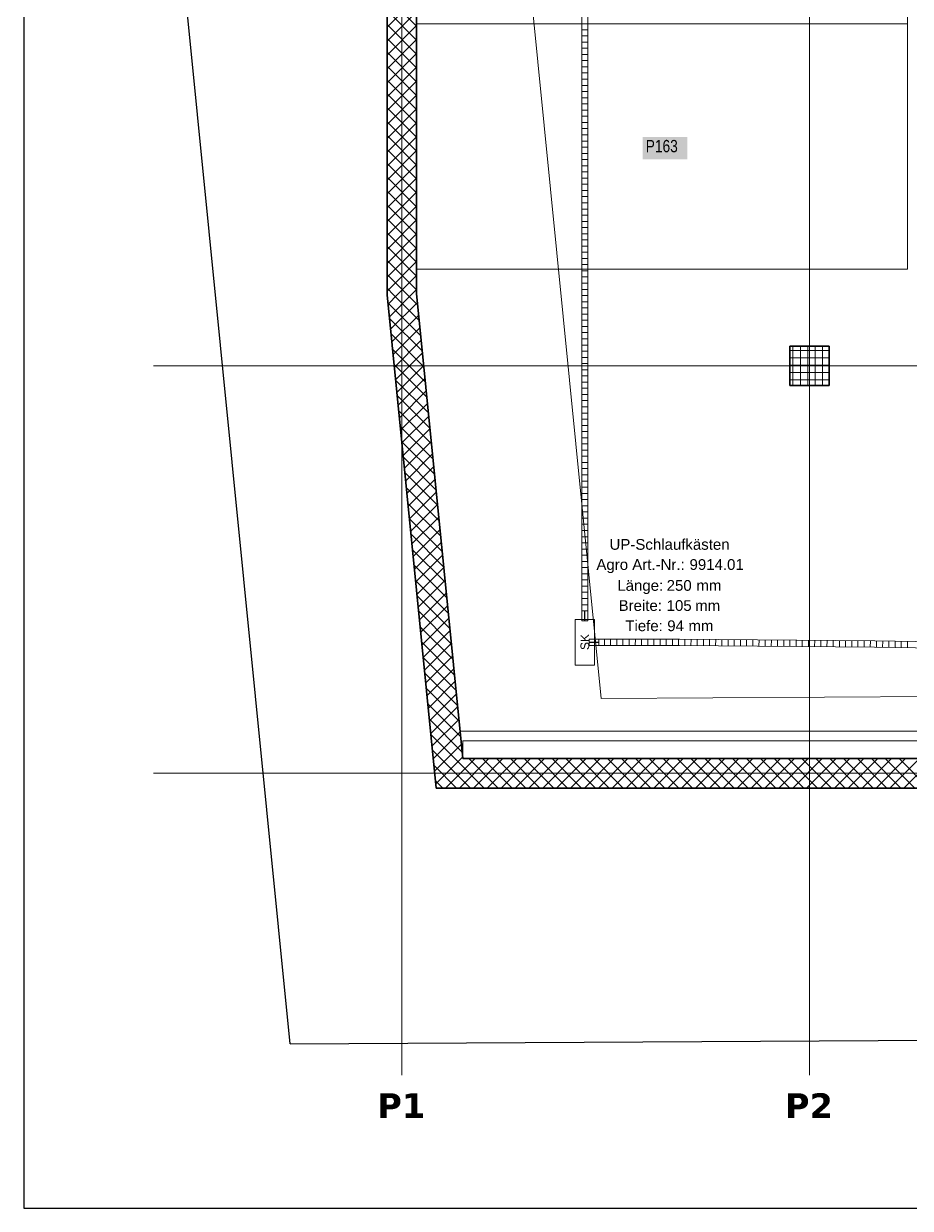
# Model space of a CAD drawing. Extents: x -882 to 613, y -179 to 366.
# Drawn here: x -882.4 to -701.8, y -174.5 to 66.9 of the extents above; entities that cross this region are included whole.
import ezdxf
from ezdxf.lldxf.tags import DXFTag

# ---------------------------------------------------------------- set-up
doc = ezdxf.new("R2010")
doc.units = 0
doc.layers.get('0').update_dxf_attribs({"lineweight": 13})
for name, color, linetype, lineweight, true_color in [('A-DETL-____-OTLN', 5, 'Continuous', 9, 0x0000ff), ('C-PROP-LINE-OTLN', 7, '_Grundgrenze_', 25, 0x800000), ('EL01_WAN_Röhre Decke', 1, 'Continuous', 13, 0xff0000), ('EL01_WAN_Röhre Decke Typ', 1, 'Continuous', 13, 0xff0000), ('EL01_WAN_Schlaufkasten', 1, 'Continuous', 13, 0xff0000), ('S-GRID-____-IDEN', 7, 'Continuous', 9, 0x5555aa)]:
    doc.layers.add(name, color=color, linetype=linetype, lineweight=lineweight, true_color=true_color)
for name, color, linetype, lineweight in [('A-FLOR-____-OTLN', 7, 'Continuous', 9), ('A-WALL-____-MCUT', 7, 'Continuous', 35), ('A-WALL-____-PATT', 7, 'Continuous', 35), ('C-PRKG-____-IDEN', 7, 'Continuous', 5), ('C-PRKG-____-OTLN', 7, 'Continuous', 9), ('S-COLS-____-MCUT', 7, 'Continuous', 35), ('S-COLS-____-OTLN', 7, 'Continuous', 9), ('S-GRID-____-OTLN', 7, 'Continuous', 5)]:
    doc.layers.add(name, color=color, linetype=linetype, lineweight=lineweight)
doc.styles.get("Standard").update_dxf_attribs({"font": 'arial.ttf'})
tags = doc.linetypes.add('_Grundgrenze_', pattern=[0.45, 0.2, -0.05, 0.05, -0.05, 0.05, -0.05]).pattern_tags.tags
tags[14:15] = [DXFTag(74, 4), DXFTag(75, 0), DXFTag(340, '0'), DXFTag(46, 1.0), DXFTag(50, 0.0), DXFTag(44, 0.0), DXFTag(45, 0.0)]
tags[12:13] = [DXFTag(74, 4), DXFTag(75, 0), DXFTag(340, '0'), DXFTag(46, 1.0), DXFTag(50, 0.0), DXFTag(44, 0.0), DXFTag(45, 0.0)]
tags[10:11] = [DXFTag(74, 4), DXFTag(75, 0), DXFTag(340, '0'), DXFTag(46, 1.0), DXFTag(50, 0.0), DXFTag(44, 0.0), DXFTag(45, 0.0)]
tags[8:9] = [DXFTag(74, 4), DXFTag(75, 0), DXFTag(340, '0'), DXFTag(46, 1.0), DXFTag(50, 0.0), DXFTag(44, 0.0), DXFTag(45, 0.0)]
tags[6:7] = [DXFTag(74, 4), DXFTag(75, 0), DXFTag(340, '0'), DXFTag(46, 1.0), DXFTag(50, 0.0), DXFTag(44, 0.0), DXFTag(45, 0.0)]
tags[4:5] = [DXFTag(74, 4), DXFTag(75, 0), DXFTag(340, '0'), DXFTag(46, 1.0), DXFTag(50, 0.0), DXFTag(44, 0.0), DXFTag(45, 0.0)]
tags = doc.linetypes.add('_Rasterlinie_', pattern=[0.375, 0.2, -0.05, 0.075, -0.05]).pattern_tags.tags
tags[10:11] = [DXFTag(74, 4), DXFTag(75, 0), DXFTag(340, '0'), DXFTag(46, 1.0), DXFTag(50, 0.0), DXFTag(44, 0.0), DXFTag(45, 0.0)]
tags[8:9] = [DXFTag(74, 4), DXFTag(75, 0), DXFTag(340, '0'), DXFTag(46, 1.0), DXFTag(50, 0.0), DXFTag(44, 0.0), DXFTag(45, 0.0)]
tags[6:7] = [DXFTag(74, 4), DXFTag(75, 0), DXFTag(340, '0'), DXFTag(46, 1.0), DXFTag(50, 0.0), DXFTag(44, 0.0), DXFTag(45, 0.0)]
tags[4:5] = [DXFTag(74, 4), DXFTag(75, 0), DXFTag(340, '0'), DXFTag(46, 1.0), DXFTag(50, 0.0), DXFTag(44, 0.0), DXFTag(45, 0.0)]
tags = doc.linetypes.add('_Strichliert - Fein_', pattern=[0.15, 0.1, -0.05]).pattern_tags.tags
tags[6:7] = [DXFTag(74, 4), DXFTag(75, 0), DXFTag(340, '0'), DXFTag(46, 1.0), DXFTag(50, 0.0), DXFTag(44, 0.0), DXFTag(45, 0.0)]
tags[4:5] = [DXFTag(74, 4), DXFTag(75, 0), DXFTag(340, '0'), DXFTag(46, 1.0), DXFTag(50, 0.0), DXFTag(44, 0.0), DXFTag(45, 0.0)]
tags = doc.linetypes.add('Gestrichelt', pattern=[0.1, 0.05, -0.05]).pattern_tags.tags
tags[6:7] = [DXFTag(74, 4), DXFTag(75, 0), DXFTag(340, '0'), DXFTag(46, 1.0), DXFTag(50, 0.0), DXFTag(44, 0.0), DXFTag(45, 0.0)]
tags[4:5] = [DXFTag(74, 4), DXFTag(75, 0), DXFTag(340, '0'), DXFTag(46, 1.0), DXFTag(50, 0.0), DXFTag(44, 0.0), DXFTag(45, 0.0)]
tags = doc.linetypes.add('STRICHPUNKT2', pattern=[12.7, 6.35, -3.175, 0, -3.175]).pattern_tags.tags
tags[10:11] = [DXFTag(74, 4), DXFTag(75, 0), DXFTag(340, '0'), DXFTag(46, 0.0), DXFTag(50, 0.0), DXFTag(44, 0.0), DXFTag(45, 0.0)]
tags[8:9] = [DXFTag(74, 4), DXFTag(75, 0), DXFTag(340, '0'), DXFTag(46, 0.0), DXFTag(50, 0.0), DXFTag(44, 0.0), DXFTag(45, 0.0)]
tags[6:7] = [DXFTag(74, 4), DXFTag(75, 0), DXFTag(340, '0'), DXFTag(46, 0.0), DXFTag(50, 0.0), DXFTag(44, 0.0), DXFTag(45, 0.0)]
tags[4:5] = [DXFTag(74, 4), DXFTag(75, 0), DXFTag(340, '0'), DXFTag(46, 0.0), DXFTag(50, 0.0), DXFTag(44, 0.0), DXFTag(45, 0.0)]

# ---------------------------------------------------------------- blocks, each defined once
blk = doc.blocks.new('Referenz-A0UJ2JE1XE', base_point=(-855.98, -164.75))
at = {"layer": 'A-DETL-____-OTLN', "color": 0, "linetype": '_Strichliert - Fein_', "ltscale": 0.13}
for p, q in [((-807.13, 354.65), (-764.79, -70.6)), ((-764.79, -70.6), (368.1, -64.24))]:
    blk.add_line(p, q, dxfattribs=at)
at = {"layer": 'A-DETL-____-OTLN', "color": 0, "linetype": 'Gestrichelt', "ltscale": 0.13}
blk.add_line((-656.37, -77.24), (-793.5, -77.24), dxfattribs=at)
at = {"layer": 'A-FLOR-____-OTLN', "color": 0, "linetype": 'Continuous', "ltscale": 0.13}
for p, q in [((-792.94, -82.84), (-792.94, -79.25)), ((-792.94, -79.25), (-656.37, -79.25))]:
    blk.add_line(p, q, dxfattribs=at)
at = {"layer": 'A-WALL-____-MCUT', "color": 0, "linetype": 'Continuous', "ltscale": 0.35}
for p, q in [((-808.37, 354.65), (-808.37, 11.61)), ((-802.37, 11.9), (-802.37, 354.65)), ((-808.37, 11.61), (-798.37, -88.84)), ((-792.94, -82.84), (-802.37, 11.9)), ((-655.77, -82.84), (-792.94, -82.84)), ((-798.37, -88.84), (368.1, -88.84))]:
    blk.add_line(p, q, dxfattribs=at)
at = {"layer": 'A-WALL-____-PATT', "color": 0, "linetype": 'Continuous', "lineweight": 9, "ltscale": 0.13}
for p, q in [((-802.37, 66.37), (-808.37, 72.37)), ((-808.37, 66.15), (-802.37, 72.15)), ((-802.37, 63.54), (-808.37, 69.54)), ((-808.37, 63.32), (-802.37, 69.32)), ((-802.37, 60.71), (-808.37, 66.71)), ((-808.37, 60.49), (-802.37, 66.49)), ((-802.37, 57.88), (-808.37, 63.88)), ((-808.37, 57.66), (-802.37, 63.66)), ((-802.37, 55.06), (-808.37, 61.06)), ((-808.37, 54.83), (-802.37, 60.83)), ((-802.37, 52.23), (-808.37, 58.23)), ((-808.37, 52), (-802.37, 58)), ((-802.37, 49.4), (-808.37, 55.4)), ((-808.37, 49.18), (-802.37, 55.18)), ((-802.37, 46.57), (-808.37, 52.57)), ((-808.37, 46.35), (-802.37, 52.35)), ((-802.37, 43.74), (-808.37, 49.74)), ((-808.37, 43.52), (-802.37, 49.52)), ((-802.37, 40.91), (-808.37, 46.91)), ((-808.37, 40.69), (-802.37, 46.69)), ((-802.37, 38.09), (-808.37, 44.09)), ((-808.37, 37.86), (-802.37, 43.86)), ((-802.37, 35.26), (-808.37, 41.26)), ((-808.37, 35.03), (-802.37, 41.03)), ((-802.37, 32.43), (-808.37, 38.43)), ((-808.37, 32.21), (-802.37, 38.21)), ((-802.37, 29.6), (-808.37, 35.6)), ((-808.37, 29.38), (-802.37, 35.38)), ((-802.37, 26.77), (-808.37, 32.77)), ((-808.37, 26.55), (-802.37, 32.55)), ((-802.37, 23.94), (-808.37, 29.94)), ((-808.37, 23.72), (-802.37, 29.72)), ((-802.37, 21.11), (-808.37, 27.11)), ((-808.37, 20.89), (-802.37, 26.89)), ((-802.37, 18.29), (-808.37, 24.29)), ((-808.37, 18.06), (-802.37, 24.06)), ((-802.37, 15.46), (-808.37, 21.46)), ((-808.37, 15.24), (-802.37, 21.24)), ((-802.37, 12.63), (-808.37, 18.63)), ((-808.37, 12.41), (-802.37, 18.41)), ((-804.37, 11.8), (-808.37, 15.8)), ((-806.24, 11.71), (-802.37, 15.58)), ((-807.07, 11.67), (-808.37, 12.97)), ((-803.26, 11.86), (-802.37, 12.75)), ((-801.51, 3.29), (-808.21, 9.98)), ((-808.19, 9.76), (-806.24, 11.71)), ((-807.93, 7.19), (-803.26, 11.86)), ((-807.67, 4.62), (-802.19, 10.1)), ((-801.83, 6.43), (-807.07, 11.67)), ((-802.14, 9.57), (-804.37, 11.8)), ((-807.42, 2.04), (-801.93, 7.53)), ((-801.2, 0.14), (-807.9, 6.84)), ((-807.16, -0.53), (-801.68, 4.96)), ((-800.89, -3), (-807.58, 3.7)), ((-800.57, -6.14), (-807.27, 0.56)), ((-806.91, -3.1), (-801.42, 2.38)), ((-806.65, -5.67), (-801.17, -0.19)), ((-800.26, -9.28), (-806.96, -2.58)), ((-806.39, -8.24), (-800.91, -2.76)), ((-799.95, -12.42), (-806.65, -5.72)), ((-806.14, -10.82), (-800.65, -5.33)), ((-799.64, -15.56), (-806.33, -8.86)), ((-805.88, -13.39), (-800.4, -7.91)), ((-799.32, -18.7), (-806.02, -12.01)), ((-805.63, -15.96), (-800.14, -10.48)), ((-805.37, -18.53), (-799.89, -13.05)), ((-799.01, -21.84), (-805.71, -15.15)), ((-805.11, -21.11), (-799.63, -15.62)), ((-798.7, -24.98), (-805.39, -18.29)), ((-804.86, -23.68), (-799.37, -18.19)), ((-798.39, -28.13), (-805.08, -21.43)), ((-804.6, -26.25), (-799.12, -20.77)), ((-804.35, -28.82), (-798.86, -23.34)), ((-798.07, -31.27), (-804.77, -24.57)), ((-804.09, -31.4), (-798.61, -25.91)), ((-797.76, -34.41), (-804.46, -27.71)), ((-803.83, -33.97), (-798.35, -28.48)), ((-797.45, -37.55), (-804.14, -30.85)), ((-803.58, -36.54), (-798.09, -31.06)), ((-803.32, -39.11), (-797.84, -33.63)), ((-797.13, -40.69), (-803.83, -33.99)), ((-803.06, -41.68), (-797.58, -36.2)), ((-796.82, -43.83), (-803.52, -37.14)), ((-796.51, -46.97), (-803.2, -40.28)), ((-802.81, -44.26), (-797.32, -38.77)), ((-796.2, -50.11), (-802.89, -43.42)), ((-802.55, -46.83), (-797.07, -41.35)), ((-802.3, -49.4), (-796.81, -43.92)), ((-795.88, -53.26), (-802.58, -46.56)), ((-802.04, -51.97), (-796.56, -46.49)), ((-795.57, -56.4), (-802.27, -49.7)), ((-801.78, -54.55), (-796.3, -49.06)), ((-795.26, -59.54), (-801.95, -52.84)), ((-801.53, -57.12), (-796.04, -51.63)), ((-801.27, -59.69), (-795.79, -54.21)), ((-794.94, -62.68), (-801.64, -55.98)), ((-801.02, -62.26), (-795.53, -56.78)), ((-794.63, -65.82), (-801.33, -59.12)), ((-800.76, -64.84), (-795.28, -59.35)), ((-794.32, -68.96), (-801.02, -62.26)), ((-800.5, -67.41), (-795.02, -61.92)), ((-800.25, -69.98), (-794.76, -64.5)), ((-794.01, -72.1), (-800.7, -65.41)), ((-799.99, -72.55), (-794.51, -67.07)), ((-793.69, -75.24), (-800.39, -68.55)), ((-799.74, -75.12), (-794.25, -69.64)), ((-793.38, -78.38), (-800.08, -71.69)), ((-799.48, -77.7), (-794, -72.21)), ((-799.22, -80.27), (-793.74, -74.79)), ((-793.07, -81.53), (-799.76, -74.83)), ((-794.59, -82.84), (-799.45, -77.97)), ((-798.96, -82.84), (-793.48, -77.36)), ((-797.42, -82.84), (-799.14, -81.11)), ((-796.13, -82.84), (-793.23, -79.93)), ((-798.97, -82.84), (-798.96, -82.84)), ((-794.24, -88.84), (-798.83, -84.25)), ((-798.71, -85.41), (-796.13, -82.84)), ((-798.45, -87.99), (-793.3, -82.84)), ((-791.42, -88.84), (-797.42, -82.84)), ((-796.48, -88.84), (-790.48, -82.84)), ((-788.59, -88.84), (-794.59, -82.84)), ((-793.65, -88.84), (-787.65, -82.84)), ((-793.3, -82.84), (-792.97, -82.5)), ((-785.76, -88.84), (-791.76, -82.84)), ((-790.82, -88.84), (-784.82, -82.84)), ((-782.93, -88.84), (-788.93, -82.84)), ((-787.99, -88.84), (-781.99, -82.84)), ((-780.1, -88.84), (-786.1, -82.84)), ((-785.16, -88.84), (-779.16, -82.84)), ((-777.27, -88.84), (-783.27, -82.84)), ((-782.33, -88.84), (-776.33, -82.84)), ((-774.45, -88.84), (-780.45, -82.84)), ((-779.5, -88.84), (-773.5, -82.84)), ((-771.62, -88.84), (-777.62, -82.84)), ((-776.68, -88.84), (-770.68, -82.84)), ((-768.79, -88.84), (-774.79, -82.84)), ((-773.85, -88.84), (-767.85, -82.84)), ((-765.96, -88.84), (-771.96, -82.84)), ((-771.02, -88.84), (-765.02, -82.84)), ((-763.13, -88.84), (-769.13, -82.84)), ((-768.19, -88.84), (-762.19, -82.84)), ((-760.3, -88.84), (-766.3, -82.84)), ((-765.36, -88.84), (-759.36, -82.84)), ((-757.47, -88.84), (-763.47, -82.84)), ((-762.53, -88.84), (-756.53, -82.84)), ((-754.65, -88.84), (-760.65, -82.84)), ((-759.71, -88.84), (-753.71, -82.84)), ((-751.82, -88.84), (-757.82, -82.84)), ((-756.88, -88.84), (-750.88, -82.84)), ((-748.99, -88.84), (-754.99, -82.84)), ((-754.05, -88.84), (-748.05, -82.84)), ((-746.16, -88.84), (-752.16, -82.84)), ((-751.22, -88.84), (-745.22, -82.84)), ((-743.33, -88.84), (-749.33, -82.84)), ((-748.39, -88.84), (-742.39, -82.84)), ((-740.5, -88.84), (-746.5, -82.84)), ((-745.56, -88.84), (-739.56, -82.84)), ((-737.68, -88.84), (-743.68, -82.84)), ((-742.74, -88.84), (-736.74, -82.84)), ((-734.85, -88.84), (-740.85, -82.84)), ((-739.91, -88.84), (-733.91, -82.84)), ((-732.02, -88.84), (-738.02, -82.84)), ((-737.08, -88.84), (-731.08, -82.84)), ((-729.19, -88.84), (-735.19, -82.84)), ((-734.25, -88.84), (-728.25, -82.84)), ((-726.36, -88.84), (-732.36, -82.84)), ((-731.42, -88.84), (-725.42, -82.84)), ((-723.53, -88.84), (-729.53, -82.84)), ((-728.59, -88.84), (-722.59, -82.84)), ((-720.71, -88.84), (-726.71, -82.84)), ((-725.76, -88.84), (-719.76, -82.84)), ((-717.88, -88.84), (-723.88, -82.84)), ((-722.94, -88.84), (-716.94, -82.84)), ((-715.05, -88.84), (-721.05, -82.84)), ((-720.11, -88.84), (-714.11, -82.84)), ((-712.22, -88.84), (-718.22, -82.84)), ((-717.28, -88.84), (-711.28, -82.84)), ((-709.39, -88.84), (-715.39, -82.84)), ((-714.45, -88.84), (-708.45, -82.84)), ((-706.56, -88.84), (-712.56, -82.84)), ((-711.62, -88.84), (-705.62, -82.84)), ((-703.73, -88.84), (-709.73, -82.84)), ((-708.79, -88.84), (-702.79, -82.84)), ((-700.91, -88.84), (-706.91, -82.84)), ((-705.97, -88.84), (-699.97, -82.84)), ((-698.08, -88.84), (-704.08, -82.84)), ((-703.14, -88.84), (-697.14, -82.84)), ((-797.07, -88.84), (-798.51, -87.39))]:
    blk.add_line(p, q, dxfattribs=at)
at = {"layer": 'C-PRKG-____-IDEN', "color": 7, "linetype": 'Continuous', "ltscale": 0.13, "true_color": 0xffffff}
for points in [[(-756.33, 39.23), (-747.25, 39.23), (-756.33, 43.83)], [(-747.25, 39.23), (-756.33, 43.83), (-747.25, 43.83)]]:
    blk.add_solid(points, dxfattribs=at)
at = {"layer": 'C-PRKG-____-OTLN', "color": 0, "linetype": 'Continuous', "ltscale": 0.13}
for p, q in [((-702.37, 66.89), (-702.37, 116.87)), ((-802.37, 66.89), (-802.37, 16.9)), ((-702.37, 66.89), (-802.37, 66.89)), ((-802.37, 16.9), (-802.37, 66.89)), ((-802.37, 66.89), (-702.37, 66.89)), ((-702.37, 66.89), (-702.37, 16.9)), ((-702.37, 16.9), (-702.37, 66.89)), ((-702.37, 66.89), (-702.37, 16.9)), ((-702.37, 66.89), (-702.37, 66.89)), ((-702.37, 66.89), (-702.37, 66.89)), ((-702.37, 16.9), (-802.37, 16.9)), ((-802.37, 16.9), (-702.37, 16.9)), ((-702.37, 16.9), (-802.37, 16.9)), ((-702.37, 16.9), (-702.37, 16.9))]:
    blk.add_line(p, q, dxfattribs=at)
at = {"layer": 'C-PROP-LINE-OTLN', "color": 0, "linetype": '_Grundgrenze_', "lineweight": -2, "ltscale": 0.25}
for q in [(-855.98, 138.76), (368.1, -134.25)]:
    blk.add_line((-828.13, -140.96), q, dxfattribs=at)
at = {"layer": 'S-COLS-____-MCUT', "color": 0, "linetype": 'Continuous', "ltscale": 0.35}
for p, q in [((-718.37, 1.16), (-726.37, 1.16)), ((-726.37, 1.16), (-726.37, -6.84)), ((-718.37, -6.84), (-718.37, 1.16)), ((-726.37, -6.84), (-718.37, -6.84))]:
    blk.add_line(p, q, dxfattribs=at)
at = {"layer": 'S-COLS-____-OTLN', "color": 0, "linetype": 'Continuous', "ltscale": 0.13}
for p, q in [((-726.37, 0.33), (-718.37, 0.33)), ((-725.71, -6.84), (-725.71, 1.16)), ((-724.21, -6.84), (-724.21, 1.16)), ((-722.71, -6.84), (-722.71, 1.16)), ((-721.21, -6.84), (-721.21, 1.16)), ((-719.71, -6.84), (-719.71, 1.16)), ((-726.37, -1.17), (-718.37, -1.17)), ((-726.37, -2.67), (-718.37, -2.67)), ((-726.37, -4.17), (-718.37, -4.17)), ((-726.37, -5.67), (-718.37, -5.67))]:
    blk.add_line(p, q, dxfattribs=at)
at = {"layer": 'S-GRID-____-OTLN', "color": 0, "linetype": '_Rasterlinie_', "ltscale": 0.13}
for p, q in [((-805.42, -147.33), (-805.42, 354.65)), ((-722.37, -147.33), (-722.37, 354.65)), ((-855.98, -2.84), (368.1, -2.84)), ((-855.98, -85.84), (368.1, -85.84))]:
    blk.add_line(p, q, dxfattribs=at)
at = {"layer": 'C-PRKG-____-IDEN', "color": 0, "linetype": 'Continuous', "ltscale": 0.13, "insert": (-755.7, 43.2), "char_height": 2.5, "attachment_point": 1}
blk.add_mtext('{\\W0.8;\\fArial;P163}', dxfattribs=at)
at = {"layer": 'S-GRID-____-IDEN', "color": 0, "linetype": 'Continuous', "lineweight": 5, "ltscale": 0.13, "char_height": 5, "attachment_point": 1}
for s, insert in [('{\\fVerdana|b1|i0;P1}', (-810.41, -151.04)), ('{\\fVerdana|b1|i0;P2}', (-727.37, -151.04))]:
    blk.add_mtext(s, dxfattribs=dict(at, insert=insert))
blk = doc.blocks.new('MText-A0UJ2JEZXE', base_point=(-765.75, -56.88))
at = {"color": 0, "linetype": 'ByBlock', "lineweight": -2, "ltscale": 0.13, "char_height": 2.1875, "attachment_point": 1}
for s, insert in [('{\\fArial;UP-Schlaufkästen}', (-763.08, -38.11)), ('{\\fArial;Agro}', (-765.75, -42.21)), ('{\\fArial;Art.-Nr.:}', (-758.45, -42.21)), ('{\\fArial;9914.01}', (-746.78, -42.21)), ('{\\fArial;Länge:}', (-761.49, -46.47)), ('{\\fArial;250}', (-751.44, -46.47)), ('{\\fArial;mm}', (-745.38, -46.47)), ('{\\fArial;Breite:}', (-761.23, -50.57)), ('{\\fArial;105}', (-751.45, -50.57)), ('{\\fArial;mm}', (-745.63, -50.57)), ('{\\fArial;Tiefe:}', (-759.86, -54.69)), ('{\\fArial;94}', (-751.32, -54.69)), ('{\\fArial;mm}', (-747, -54.69))]:
    blk.add_mtext(s, dxfattribs=dict(at, insert=insert))
blk = doc.blocks.new('Wickelfalzrohr-A0UJ2JF9XE', base_point=(-767.26, -59.78))
at = {"color": 0, "linetype": 'ByBlock', "lineweight": -2, "ltscale": 0.13}
for p, q in [((-765.26, -58.52), (-767.26, -58.52)), ((-767.26, -58.88), (-767.26, -58.52)), ((-767.26, -59.41), (-767.26, -58.88)), ((-767.26, -59.78), (-767.26, -59.41)), ((-767.26, -59.78), (-765.26, -59.78)), ((-765.26, -58.88), (-765.26, -58.52)), ((-765.26, -59.41), (-765.26, -58.88)), ((-765.26, -59.78), (-765.26, -59.41))]:
    blk.add_line(p, q, dxfattribs=at)
at = {"color": 0, "linetype": 'STRICHPUNKT2', "lineweight": 25, "ltscale": 0.25}
blk.add_line((-767.26, -59.15), (-765.26, -59.15), dxfattribs=at)
blk = doc.blocks.new('Wickelfalzrohr-A0UJ2JFZXE', base_point=(-768.75, -54.75))
at = {"color": 0, "linetype": 'ByBlock', "lineweight": -2, "ltscale": 0.13}
for p, q in [((-768.75, -52.75), (-768.75, -54.75)), ((-768.38, -52.75), (-768.75, -52.75)), ((-767.85, -52.75), (-768.38, -52.75)), ((-767.49, -52.75), (-767.85, -52.75)), ((-767.49, -54.75), (-767.49, -52.75)), ((-768.38, -54.75), (-768.75, -54.75)), ((-767.85, -54.75), (-768.38, -54.75)), ((-767.49, -54.75), (-767.85, -54.75))]:
    blk.add_line(p, q, dxfattribs=at)
at = {"color": 0, "linetype": 'STRICHPUNKT2', "lineweight": 25, "ltscale": 0.25}
blk.add_line((-768.12, -54.75), (-768.12, -52.75), dxfattribs=at)
blk = doc.blocks.new('Flexrohr-A0UJ2JG7XE', base_point=(-768.75, -52.76))
at = {"color": 0, "linetype": 'ByBlock', "lineweight": -2, "ltscale": 0.13}
for p, q in [((-768.75, 51.87), (-768.75, 69.49)), ((-767.49, 51.87), (-767.49, 69.49)), ((-767.52, 65.66), (-768.71, 65.66)), ((-767.52, 64.4), (-768.71, 64.4)), ((-767.52, 63.14), (-768.71, 63.14)), ((-767.52, 61.88), (-768.71, 61.88)), ((-767.52, 60.62), (-768.71, 60.62)), ((-767.52, 59.36), (-768.71, 59.36)), ((-767.52, 58.1), (-768.71, 58.1)), ((-767.52, 56.84), (-768.71, 56.84)), ((-767.52, 55.58), (-768.71, 55.58)), ((-767.52, 54.32), (-768.71, 54.32)), ((-768.75, 34.25), (-768.75, 51.87)), ((-767.52, 53.06), (-768.71, 53.06)), ((-767.52, 51.8), (-768.71, 51.8)), ((-767.49, 34.25), (-767.49, 51.87)), ((-767.52, 50.54), (-768.71, 50.54)), ((-767.52, 49.28), (-768.71, 49.28)), ((-767.52, 48.02), (-768.71, 48.02)), ((-767.52, 46.76), (-768.71, 46.76)), ((-767.52, 45.5), (-768.71, 45.5)), ((-767.52, 44.24), (-768.71, 44.24)), ((-767.52, 42.98), (-768.71, 42.98)), ((-767.52, 41.73), (-768.71, 41.73)), ((-767.52, 40.47), (-768.71, 40.47)), ((-767.52, 39.21), (-768.71, 39.21)), ((-767.52, 37.95), (-768.71, 37.95)), ((-767.52, 36.69), (-768.71, 36.69)), ((-768.75, 16.63), (-768.75, 34.25)), ((-767.52, 35.43), (-768.71, 35.43)), ((-767.52, 34.17), (-768.71, 34.17)), ((-767.49, 16.63), (-767.49, 34.25)), ((-767.52, 32.91), (-768.71, 32.91)), ((-767.52, 31.65), (-768.71, 31.65)), ((-767.52, 30.39), (-768.71, 30.39)), ((-767.52, 29.13), (-768.71, 29.13)), ((-767.52, 27.87), (-768.71, 27.87)), ((-767.52, 26.61), (-768.71, 26.61)), ((-767.52, 25.35), (-768.71, 25.35)), ((-767.52, 24.09), (-768.71, 24.09)), ((-767.52, 22.83), (-768.71, 22.83)), ((-767.52, 21.57), (-768.71, 21.57)), ((-767.52, 20.31), (-768.71, 20.31)), ((-767.52, 19.05), (-768.71, 19.05)), ((-767.52, 17.79), (-768.71, 17.79)), ((-768.75, -1), (-768.75, 16.63)), ((-767.52, 16.53), (-768.71, 16.53)), ((-767.52, 15.28), (-768.71, 15.28)), ((-767.49, -1), (-767.49, 16.63)), ((-767.52, 14.02), (-768.71, 14.02)), ((-767.52, 12.76), (-768.71, 12.76)), ((-767.52, 11.5), (-768.71, 11.5)), ((-767.52, 10.24), (-768.71, 10.24)), ((-767.52, 8.98), (-768.71, 8.98)), ((-767.52, 7.72), (-768.71, 7.72)), ((-767.52, 6.46), (-768.71, 6.46)), ((-767.52, 5.2), (-768.71, 5.2)), ((-767.52, 3.94), (-768.71, 3.94)), ((-767.52, 2.68), (-768.71, 2.68)), ((-767.52, 1.42), (-768.71, 1.42)), ((-767.52, 0.16), (-768.71, 0.16)), ((-768.75, -18.62), (-768.75, -1)), ((-767.52, -1.1), (-768.71, -1.1)), ((-767.52, -2.36), (-768.71, -2.36)), ((-767.49, -18.62), (-767.49, -1)), ((-767.52, -3.62), (-768.71, -3.62)), ((-767.52, -4.88), (-768.71, -4.88)), ((-767.52, -6.14), (-768.71, -6.14)), ((-767.52, -7.4), (-768.71, -7.4)), ((-767.52, -8.66), (-768.71, -8.66)), ((-767.52, -9.92), (-768.71, -9.92)), ((-767.52, -11.18), (-768.71, -11.18)), ((-767.52, -12.44), (-768.71, -12.44)), ((-767.52, -13.69), (-768.71, -13.69)), ((-767.52, -14.95), (-768.71, -14.95)), ((-767.52, -16.21), (-768.71, -16.21)), ((-768.75, -24.31), (-768.75, -18.62)), ((-767.52, -17.47), (-768.71, -17.47)), ((-767.52, -18.73), (-768.71, -18.73)), ((-767.49, -24.31), (-767.49, -18.62)), ((-767.52, -19.99), (-768.71, -19.99)), ((-767.52, -21.25), (-768.71, -21.25)), ((-767.52, -22.51), (-768.71, -22.51)), ((-767.52, -23.77), (-768.71, -23.77)), ((-768.75, -29.99), (-768.75, -24.31)), ((-767.52, -25.03), (-768.71, -25.03)), ((-767.52, -26.29), (-768.71, -26.29)), ((-767.49, -29.99), (-767.49, -24.31)), ((-767.52, -27.55), (-768.71, -27.55)), ((-767.52, -28.81), (-768.71, -28.81)), ((-768.75, -35.68), (-768.75, -29.99)), ((-767.52, -30.07), (-768.71, -30.07)), ((-767.52, -31.33), (-768.71, -31.33)), ((-767.49, -35.68), (-767.49, -29.99)), ((-767.52, -32.59), (-768.71, -32.59)), ((-768.75, -41.37), (-768.75, -35.68)), ((-767.52, -33.85), (-768.71, -33.85)), ((-767.52, -35.11), (-768.71, -35.11)), ((-767.49, -41.37), (-767.49, -35.68)), ((-767.52, -36.37), (-768.71, -36.37)), ((-767.52, -37.63), (-768.71, -37.63)), ((-767.52, -38.89), (-768.71, -38.89)), ((-767.52, -40.15), (-768.71, -40.15)), ((-768.75, -47.06), (-768.75, -41.37)), ((-767.52, -41.41), (-768.71, -41.41)), ((-767.52, -42.67), (-768.71, -42.67)), ((-767.49, -47.06), (-767.49, -41.37)), ((-767.52, -43.93), (-768.71, -43.93)), ((-767.52, -45.19), (-768.71, -45.19)), ((-768.75, -52.75), (-768.75, -47.06)), ((-767.52, -46.45), (-768.71, -46.45)), ((-767.52, -47.71), (-768.71, -47.71)), ((-767.49, -52.75), (-767.49, -47.06)), ((-767.52, -48.97), (-768.71, -48.97)), ((-767.52, -50.23), (-768.71, -50.23)), ((-768.72, -52.74), (-768.75, -52.75)), ((-768.75, -52.75), (-768.72, -52.75)), ((-768.66, -52.74), (-768.72, -52.74)), ((-768.72, -52.75), (-768.66, -52.75)), ((-767.52, -51.49), (-768.71, -51.49)), ((-768.56, -52.74), (-768.66, -52.74)), ((-768.66, -52.75), (-768.56, -52.75)), ((-768.43, -52.73), (-768.56, -52.74)), ((-768.56, -52.75), (-768.43, -52.76)), ((-768.28, -52.73), (-768.43, -52.73)), ((-768.43, -52.76), (-768.28, -52.76)), ((-768.12, -52.73), (-768.28, -52.73)), ((-768.28, -52.76), (-768.12, -52.76)), ((-767.95, -52.73), (-768.12, -52.73)), ((-768.12, -52.76), (-767.95, -52.76)), ((-767.8, -52.73), (-767.95, -52.73)), ((-767.95, -52.76), (-767.8, -52.76)), ((-767.67, -52.74), (-767.8, -52.73)), ((-767.8, -52.76), (-767.67, -52.75)), ((-767.57, -52.74), (-767.67, -52.74)), ((-767.67, -52.75), (-767.57, -52.75)), ((-767.51, -52.74), (-767.57, -52.74)), ((-767.57, -52.75), (-767.51, -52.75)), ((-767.49, -52.75), (-767.51, -52.74)), ((-767.51, -52.75), (-767.49, -52.75))]:
    blk.add_line(p, q, dxfattribs=at)
blk = doc.blocks.new('Flexrohr-A0UJ2JGRXE', base_point=(-765.26, -74.83))
at = {"color": 0, "linetype": 'ByBlock', "lineweight": -2, "ltscale": 0.13}
for p, q in [((-765.26, -58.54), (-765.26, -58.52)), ((-762.52, -58.52), (-765.26, -58.52)), ((-765.26, -58.6), (-765.26, -58.54)), ((-765.26, -58.7), (-765.26, -58.6)), ((-765.26, -58.83), (-765.26, -58.7)), ((-765.26, -58.98), (-765.26, -58.83)), ((-765.26, -59.15), (-765.26, -58.98)), ((-765.26, -59.15), (-765.26, -59.31)), ((-765.26, -59.31), (-765.26, -59.46)), ((-765.26, -59.46), (-765.26, -59.59)), ((-765.26, -59.59), (-765.26, -59.69)), ((-765.26, -59.69), (-765.26, -59.75)), ((-765.26, -59.75), (-765.26, -59.78)), ((-762.52, -59.78), (-765.26, -59.78)), ((-764.12, -58.55), (-764.12, -59.74)), ((-762.86, -58.55), (-762.86, -59.74)), ((-759.78, -58.52), (-762.52, -58.52)), ((-759.78, -59.78), (-762.52, -59.78)), ((-761.6, -58.55), (-761.61, -59.74)), ((-760.34, -58.56), (-760.35, -59.74)), ((-757.04, -58.52), (-759.78, -58.52)), ((-757.04, -59.78), (-759.78, -59.78)), ((-759.08, -58.56), (-759.09, -59.74)), ((-757.82, -58.56), (-757.83, -59.74)), ((-754.3, -58.53), (-757.04, -58.52)), ((-754.3, -59.79), (-757.04, -59.78)), ((-756.56, -58.56), (-756.57, -59.75)), ((-755.3, -58.56), (-755.31, -59.75)), ((-751.56, -58.54), (-754.3, -58.53)), ((-751.57, -59.8), (-754.3, -59.79)), ((-754.05, -58.57), (-754.05, -59.75)), ((-752.79, -58.57), (-752.79, -59.75)), ((-748.83, -59.8), (-751.57, -59.8)), ((-748.82, -58.54), (-751.56, -58.54)), ((-751.53, -58.57), (-751.53, -59.76)), ((-750.27, -58.58), (-750.27, -59.76)), ((-749, -58.58), (-749.01, -59.77)), ((-709.07, -60.12), (-748.83, -59.8)), ((-709.05, -58.86), (-748.82, -58.54)), ((-747.74, -58.59), (-747.75, -59.78)), ((-746.48, -58.6), (-746.49, -59.79)), ((-745.22, -58.61), (-745.23, -59.8)), ((-743.96, -58.62), (-743.97, -59.81)), ((-742.71, -58.63), (-742.72, -59.82)), ((-741.45, -58.64), (-741.46, -59.83)), ((-740.19, -58.65), (-740.2, -59.84)), ((-738.93, -58.66), (-738.94, -59.85)), ((-737.67, -58.67), (-737.68, -59.86)), ((-736.41, -58.68), (-736.42, -59.87)), ((-735.15, -58.69), (-735.16, -59.88)), ((-733.89, -58.7), (-733.9, -59.89)), ((-732.63, -58.71), (-732.64, -59.9)), ((-731.37, -58.72), (-731.38, -59.91)), ((-730.11, -58.73), (-730.12, -59.92)), ((-728.85, -58.74), (-728.86, -59.93)), ((-727.59, -58.75), (-727.6, -59.94)), ((-726.33, -58.76), (-726.34, -59.95)), ((-725.07, -58.77), (-725.08, -59.96)), ((-723.81, -58.78), (-723.82, -59.97)), ((-722.55, -58.79), (-722.56, -59.98)), ((-721.29, -58.8), (-721.3, -59.99)), ((-720.03, -58.81), (-720.04, -60)), ((-718.77, -58.82), (-718.78, -60.01)), ((-717.51, -58.83), (-717.52, -60.02)), ((-716.25, -58.84), (-716.26, -60.03)), ((-714.99, -58.85), (-715, -60.04)), ((-713.73, -58.86), (-713.74, -60.05)), ((-712.47, -58.87), (-712.48, -60.06)), ((-711.21, -58.88), (-711.22, -60.07)), ((-709.95, -58.89), (-709.96, -60.08)), ((-669.31, -60.78), (-709.07, -60.12)), ((-669.28, -59.52), (-709.05, -58.86)), ((-708.69, -58.91), (-708.7, -60.09)), ((-707.43, -58.93), (-707.44, -60.11)), ((-706.17, -58.95), (-706.18, -60.13)), ((-704.91, -58.97), (-704.92, -60.15)), ((-703.65, -58.99), (-703.66, -60.17)), ((-702.39, -59.01), (-702.41, -60.19))]:
    blk.add_line(p, q, dxfattribs=at)
blk = doc.blocks.new('Schlaufkasten Decke (multi)-A0UJ2JH3XE', base_point=(-770.11, -63.79))
at = {"color": 0, "linetype": 'ByBlock', "lineweight": -2, "ltscale": 0.13}
for p, q in [((-770.11, -63.79), (-770.11, -54.51)), ((-770.11, -54.51), (-766.11, -54.51)), ((-766.11, -54.51), (-766.11, -63.79)), ((-766.11, -63.79), (-770.11, -63.79))]:
    blk.add_line(p, q, dxfattribs=at)
at = {"color": 0, "linetype": 'ByBlock', "lineweight": -2, "ltscale": 0.13, "insert": (-768.99, -60.73), "char_height": 1.76, "attachment_point": 1, "rotation": 90}
blk.add_mtext('{\\fArial;SK}', dxfattribs=at)

msp = doc.modelspace()

# ---------------------------------------------------------------- linework, layer by layer
at = {"color": 0, "linetype": 'ByBlock', "lineweight": -2, "ltscale": 0.13}
for p, q in [((-882.42, 365.53), (-882.42, -174.47)), ((-882.42, -174.47), (607.58, -174.47))]:
    msp.add_line(p, q, dxfattribs=at)

# ---------------------------------------------------------------- block references
at = {"color": 9, "lineweight": 25, "ltscale": 0.25, "true_color": 0xc0c0c0}
msp.add_blockref('Referenz-A0UJ2JE1XE', (-855.98, -164.75), dxfattribs=at)
at = {"layer": 'EL01_WAN_Röhre Decke', "color": 1, "ltscale": 0.13, "true_color": 0xff0000}
for name, p in [('Flexrohr-A0UJ2JG7XE', (-768.75, -52.76)), ('Wickelfalzrohr-A0UJ2JFZXE', (-768.75, -54.75)), ('Wickelfalzrohr-A0UJ2JF9XE', (-767.26, -59.78)), ('Flexrohr-A0UJ2JGRXE', (-765.26, -74.83))]:
    msp.add_blockref(name, p, dxfattribs=at)
at = {"layer": 'EL01_WAN_Röhre Decke Typ', "color": 1, "ltscale": 0.13, "true_color": 0xff0000}
msp.add_blockref('MText-A0UJ2JEZXE', (-765.75, -56.88), dxfattribs=at)
at = {"layer": 'EL01_WAN_Schlaufkasten', "ltscale": 0.13}
msp.add_blockref('Schlaufkasten Decke (multi)-A0UJ2JH3XE', (-770.11, -63.79), dxfattribs=at)

doc.saveas('drawing.dxf')
